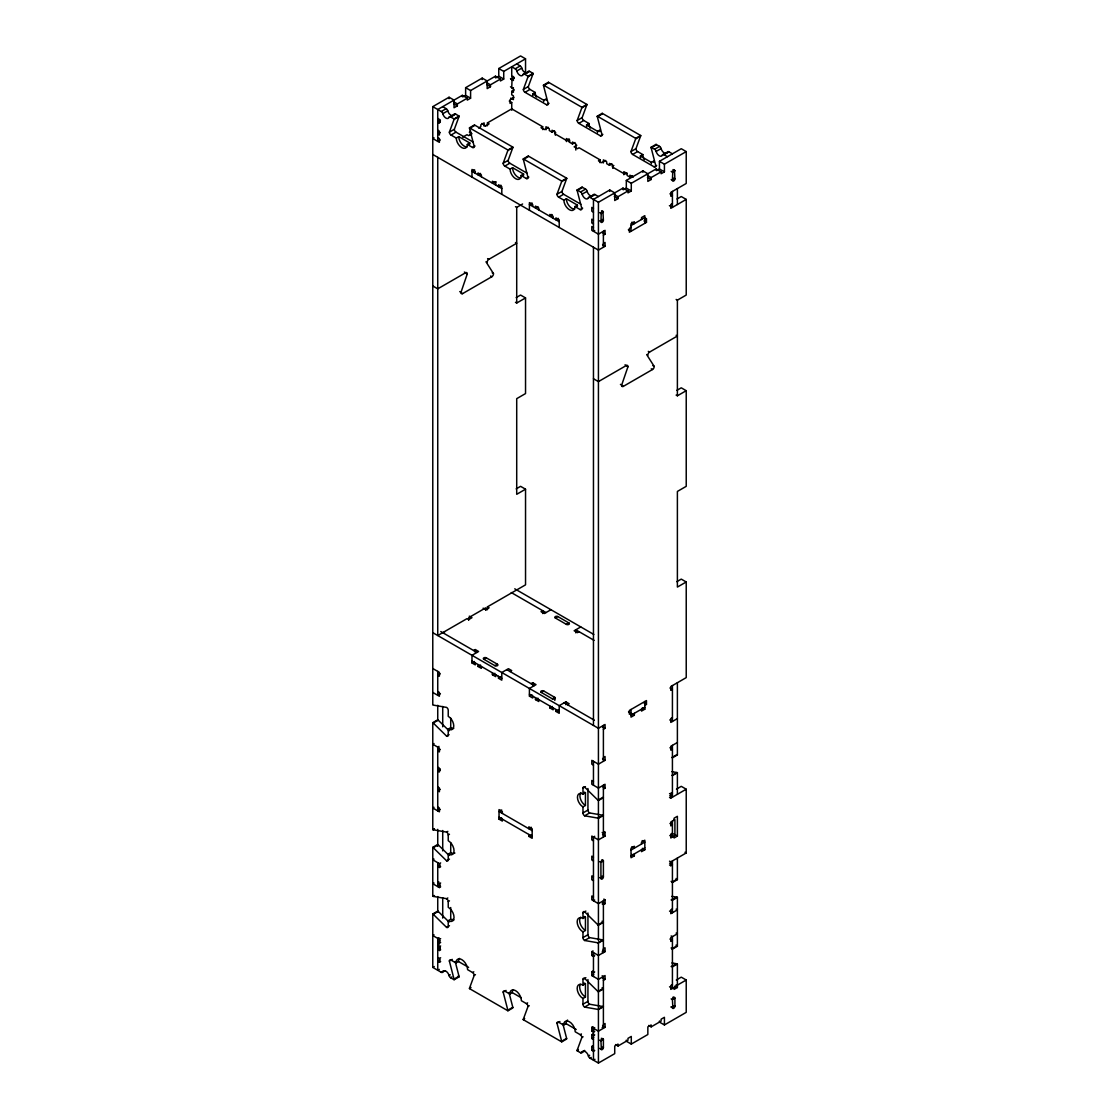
<?xml version="1.0" encoding="UTF-8"?>
<svg xmlns="http://www.w3.org/2000/svg" width="1119" height="1119" viewBox="0 0 1119 1119"><rect width="100%" height="100%" fill="white"/><g stroke="black" fill="none" stroke-linecap="round" stroke-linejoin="round"><path stroke-width="1.5" d="M440.229 122.307L440.327 120.083M513.439 87.869A1.762 1.021 -60 0 1 511.733 87.506L512.11 78.232A2 1.161 -60 0 1 513.747 77.225L514.167 77.561M602.162 219.408L603.393 220.135L600.917 221.562L601.281 212.288A2 1.161 -60 0 1 602.917 211.267L603.393 220.135A1.762 1.021 -60 0 1 602.162 222.289A1.762 1.021 -60 0 1 600.917 221.562L599.672 220.849M603.393 1047.664L603.029 1048.741A2 1.161 -60 0 1 601.393 1049.748L600.917 1040.894A1.762 1.021 -60 0 1 602.162 1038.74A1.762 1.021 -60 0 1 603.393 1039.453L603.393 1047.664L601.84 1046.769M673.666 178.131L674.911 178.844L672.421 180.285L672.799 170.997A2 1.161 -60 0 1 674.435 169.99L674.911 178.844A1.762 1.021 -60 0 1 673.666 180.998A1.762 1.021 -60 0 1 672.421 180.285L671.176 179.572M674.911 1006.387L674.533 1007.464A2 1.161 -60 0 1 672.897 1008.471L672.421 999.603A1.762 1.021 -60 0 1 673.666 997.463A1.762 1.021 -60 0 1 674.911 998.176L674.911 1006.387L673.666 1005.659M485.968 261.79L493.465 273.568A2.336 1.357 -60 0 1 491.828 276.729L462.609 293.612A2.336 1.357 -60 0 1 460.986 292.325L467.238 274.029A2.336 1.357 -60 0 0 465.602 272.756L464.357 272.029M646.656 354.555L654.153 366.333A2.336 1.357 -60 0 1 652.517 369.508L623.297 386.377A2.336 1.357 -60 0 1 621.66 385.09L627.927 366.808A2.336 1.357 -60 0 0 626.29 365.521L625.045 364.808M456.272 138.057L458.748 136.616L469.798 142.994L467.308 144.435A7.805 4.504 60 0 1 461.797 147.624A7.805 4.504 60 0 1 456.272 138.057L451.027 135.035A2.336 1.357 60 0 1 449.362 132.154L454.034 119.453A2.336 1.357 60 0 0 454.104 118.95L459.07 116.082L455.573 114.068A2.336 1.357 60 0 0 454.02 114.446A4.686 2.7 60 0 1 450.887 115.187A4.686 2.7 60 0 1 447.768 110.837A2.336 1.357 60 0 0 446.201 108.655L442.718 106.641M449.362 132.154L454.342 129.286L459 116.586A2.336 1.357 60 0 0 459.07 116.082M549.037 103.312L546.548 104.738L525.021 92.304A2.336 1.357 60 0 1 523.356 89.436L528.028 76.735A2.336 1.357 60 0 0 528.098 76.232L533.064 73.364L529.567 71.35A2.336 1.357 60 0 0 528.014 71.714A4.686 2.7 60 0 1 524.881 72.469A4.686 2.7 60 0 1 521.762 68.119A2.336 1.357 60 0 0 520.195 65.937L516.712 63.923M523.356 89.436L528.336 86.569L532.994 73.868A2.336 1.357 60 0 0 533.064 73.364M510.082 169.123L512.558 167.696L523.608 174.06L521.118 175.501A7.805 4.504 60 0 1 515.607 178.69A7.805 4.504 60 0 1 510.082 169.123L504.837 166.102A2.336 1.357 60 0 1 503.172 163.22L507.844 150.533A2.336 1.357 60 0 0 507.914 150.016L512.88 147.148L474.456 124.964L469.476 127.832A2.336 1.357 60 0 0 469.546 128.419L474.218 146.505A2.336 1.357 60 0 1 472.554 147.456L467.308 144.435M503.172 163.22L508.152 160.353L512.81 147.652A2.336 1.357 60 0 0 512.88 147.148M602.847 134.378L600.357 135.805L578.831 123.37A2.336 1.357 60 0 1 577.166 120.502L581.838 107.802A2.336 1.357 60 0 0 581.908 107.298L586.874 104.431L548.436 82.246L543.47 85.114A2.336 1.357 60 0 0 543.54 85.701L548.212 103.787A2.336 1.357 60 0 1 546.548 104.738M577.166 120.502L582.146 117.635L586.804 104.934A2.336 1.357 60 0 0 586.874 104.431M563.892 200.189L566.368 198.762L577.418 205.127L574.928 206.567A7.805 4.504 60 0 1 569.417 209.757A7.805 4.504 60 0 1 563.892 200.189L558.647 197.168A2.336 1.357 60 0 1 556.982 194.286L561.654 181.6A2.336 1.357 60 0 0 561.724 181.082L566.69 178.215L528.266 156.031L523.286 158.898A2.336 1.357 60 0 0 523.356 159.485L528.028 177.571A2.336 1.357 60 0 1 526.364 178.522L521.118 175.501M556.982 194.286L561.962 191.419L566.62 178.718A2.336 1.357 60 0 0 566.69 178.215M656.657 165.444L654.167 166.871L632.641 154.45A2.336 1.357 60 0 1 630.976 151.569L635.648 138.868A2.336 1.357 60 0 0 635.718 138.364L640.683 135.497L602.246 113.313L597.28 116.18A2.336 1.357 60 0 0 597.35 116.768L602.022 134.853A2.336 1.357 60 0 1 600.357 135.805M630.976 151.569L635.956 148.701L640.614 136A2.336 1.357 60 0 0 640.683 135.497M509.019 992.637L512.81 1007.338A2.336 1.357 60 0 1 512.88 1007.925L507.914 1010.793L469.476 988.609A2.336 1.357 60 0 1 469.546 988.091L474.218 975.39L475.463 974.677M562.829 1023.703L566.62 1038.404A2.336 1.357 60 0 1 566.69 1038.991L561.724 1041.859L523.286 1019.675A2.336 1.357 60 0 1 523.356 1019.157L528.028 1006.457L529.273 1005.743M615.548 1044.559L618.038 1045.999L618.038 1044.083L614.723 1045.999L614.723 1053.65L598.427 1063.05L589.965 1058.168A2.336 1.357 60 0 1 588.398 1055.986A4.686 2.7 60 0 0 585.279 1051.636A4.686 2.7 60 0 0 582.16 1052.378A2.336 1.357 60 0 1 580.593 1052.755L577.096 1050.741A2.336 1.357 60 0 1 577.166 1050.223L581.838 1037.537L583.083 1036.809M449.125 730.861L438.214 720.146A2.336 1.357 60 0 0 437.739 719.797L432.773 722.664A2.336 1.357 60 0 1 433.249 723.014L446.579 736.106A2.336 1.357 60 0 0 448.229 735.141L448.229 729.084A7.805 4.504 60 0 0 453.754 725.895A7.805 4.504 60 0 0 448.229 716.342L448.229 710.285A2.336 1.357 60 0 0 446.579 707.404L433.249 705.096A2.336 1.357 60 0 1 432.773 704.914L432.773 106.641L449.069 97.241L454.034 100.109L454.034 107.76L457.349 105.843L457.349 103.927L467.28 98.192L467.28 100.109L470.595 98.192L470.595 90.541L465.63 87.674L465.63 95.325L470.595 98.192M465.63 87.674L482.191 78.106L487.171 80.974L487.171 88.625L490.472 86.709L490.472 84.806L500.417 79.057L500.417 80.974L503.732 79.057L503.732 71.406L525.538 58.817L525.538 72.763M503.732 79.057L498.766 76.19L498.766 68.539L520.573 55.95L525.538 58.817M467.28 98.192L462.315 95.325L437.739 109.508L437.739 141.386L440.229 139.959M470.595 90.541L495.451 76.19L500.417 79.057M463.14 96.752L465.63 95.325M496.067 77.743L498.766 76.19M432.773 106.641L441.236 111.522L446.201 108.655M510.74 78.973L513.397 80.498L513.397 76.665L511.733 75.714L511.733 66.79L515.23 68.805L520.195 65.937M441.236 111.522A2.336 1.357 60 0 1 442.802 113.704L447.768 110.837M515.23 68.805A2.336 1.357 60 0 1 516.796 70.987L521.762 68.119M440.229 120.824L437.739 122.265L439.403 123.216L439.403 119.397L437.739 118.432M442.802 113.704A4.686 2.7 60 0 0 445.921 118.055A4.686 2.7 60 0 0 449.041 117.313L454.02 114.446M516.796 70.987A4.686 2.7 60 0 0 519.915 75.337A4.686 2.7 60 0 0 523.035 74.595L528.014 71.714M449.041 117.313A2.336 1.357 60 0 1 450.607 116.935L455.573 114.068M523.035 74.595A2.336 1.357 60 0 1 524.601 74.218L529.567 71.35M454.034 119.453L459 116.586M528.028 76.735L532.994 73.868M440.229 132.615L437.739 134.056L439.403 135.007L439.403 131.189L437.739 130.224M510.74 98.094L513.397 99.633L513.397 95.8L511.733 94.849L511.733 91.338L514.222 89.898M434.018 137.805L432.773 138.518L439.403 142.351L439.403 138.518L437.739 137.567M513.943 97.395L510.082 99.633L510.082 103.452L511.733 102.5L511.733 110.263M451.027 135.035L455.993 132.154L473.225 142.099M525.021 92.304L529.986 89.436L535.232 92.471A7.805 4.504 60 0 0 536.379 97.031M469.546 128.419L474.526 125.552A2.336 1.357 60 0 1 474.456 124.964M543.54 85.701L548.506 82.834A2.336 1.357 60 0 1 548.436 82.246M532.882 95.367A7.805 4.504 60 0 1 532.742 93.898L535.232 92.471M470.539 130.741L470.33 134.686M462.72 137.175L467.015 134.7L468.665 135.651L471.98 133.734L469.323 132.21M478.582 128.014L480.82 126.713L480.82 124.81L484.135 122.894L484.135 126.237M487.436 125.762L487.436 122.894L511.733 108.865L542.659 126.727L542.659 129.594M485.59 125.874L489.101 123.859L487.436 122.894M543.652 101.591A7.805 4.504 60 0 0 543.792 100.276L546.282 98.85A7.805 4.504 60 0 1 546.142 100.15M472.554 147.456L475.043 146.03M542.659 126.727L541.009 127.678L544.31 129.594L548.296 127.3M507.844 150.533L512.81 147.652M581.838 107.802L586.804 104.934M474.624 169.822L471.98 171.361L501.802 188.565M480.541 173.431L478.051 174.858L478.051 172.955L481.366 174.858L481.366 176.774M545.974 129.79L545.974 126.727L549.289 128.643L549.289 130.545L552.045 132.14L554.534 130.713M504.837 166.102L509.802 163.22L527.035 173.179M578.831 123.37L583.796 120.502L589.042 123.538A7.805 4.504 60 0 0 590.189 128.098M523.356 159.485L528.336 156.618A2.336 1.357 60 0 1 528.266 156.031M597.35 116.768L602.316 113.9A2.336 1.357 60 0 1 602.246 113.313M586.692 126.433A7.805 4.504 60 0 1 586.552 124.964L589.042 123.538M494.892 181.712L492.416 183.152L492.416 181.236L495.717 183.152L495.717 185.069M500.962 185.222L498.487 186.663L498.487 184.747L501.802 186.663L501.802 194.314M566.396 141.581L566.396 138.518L569.711 140.435L569.711 142.351L572.48 143.945L574.956 142.505M597.462 132.657A7.805 4.504 60 0 0 597.602 131.343L600.092 129.916A7.805 4.504 60 0 1 599.854 131.608M576.789 145.274L574.131 146.813L577.446 148.715L579.096 147.764L600.092 159.877L600.092 162.745M526.364 178.522L528.853 177.096M515.467 206.665L516.712 207.379L522.601 203.98M561.654 181.6L566.62 178.718M635.648 138.868L640.614 136M600.092 159.877L598.427 160.842L601.742 162.745L605.715 160.451M532.057 202.987L529.413 204.511L559.22 221.73M537.959 206.581L535.483 208.022L535.483 206.106L538.798 208.022L538.798 209.924M603.393 162.94L603.393 159.877L606.708 161.793L606.708 163.71L609.477 165.304L611.953 163.864M558.647 197.168L563.612 194.286L580.845 204.245M632.641 154.45L637.606 151.569L642.852 154.604A7.805 4.504 60 0 0 644.264 159.667M574.928 206.567L580.174 209.589A2.336 1.357 60 0 0 581.838 208.638L577.166 190.552A2.336 1.357 60 0 1 577.096 189.964L582.076 187.097L585.559 189.111A2.336 1.357 60 0 1 587.125 191.293A4.686 2.7 60 0 0 590.245 195.643A4.686 2.7 60 0 0 593.378 194.902A2.336 1.357 60 0 1 594.93 194.524L598.427 196.538M654.167 166.871A2.336 1.357 60 0 0 655.832 165.92L651.16 147.834A2.336 1.357 60 0 1 651.09 147.246L656.07 144.379L659.553 146.393A2.336 1.357 60 0 1 661.119 148.575A4.686 2.7 60 0 0 664.238 152.925A4.686 2.7 60 0 0 667.372 152.184A2.336 1.357 60 0 1 668.924 151.806L672.421 153.821M577.166 190.552L582.146 187.684A2.336 1.357 60 0 1 582.076 187.097M651.16 147.834L656.126 144.966A2.336 1.357 60 0 1 656.07 144.379M640.502 157.499A7.805 4.504 60 0 1 640.362 156.031L642.852 154.604M577.096 189.964L580.593 191.978L585.559 189.111M651.09 147.246L654.587 149.261L659.553 146.393M580.593 191.978A2.336 1.357 60 0 1 582.16 194.16L587.125 191.293M654.587 149.261A2.336 1.357 60 0 1 656.154 151.443L661.119 148.575M582.16 194.16A4.686 2.7 60 0 0 585.279 198.511A4.686 2.7 60 0 0 588.398 197.769L593.378 194.902M656.154 151.443A4.686 2.7 60 0 0 659.273 155.793A4.686 2.7 60 0 0 662.392 155.051L667.372 152.184M588.398 197.769A2.336 1.357 60 0 1 589.965 197.392L594.93 194.524M662.392 155.051A2.336 1.357 60 0 1 663.959 154.674L668.924 151.806M651.272 163.724A7.805 4.504 60 0 0 651.412 162.409L653.902 160.982A7.805 4.504 60 0 1 653.762 162.283M558.395 218.373L555.905 219.814L555.905 217.897L559.22 219.814L559.22 227.465M623.829 174.732L623.829 171.669L627.144 173.585L627.144 175.501L629.899 177.096L632.389 175.655M465.602 272.756L437.739 288.842L432.773 285.96M487.213 262.503A2.336 1.357 -60 0 1 488.849 259.328L516.712 243.243L515.467 242.529M631.284 190.957L626.318 188.09L626.318 180.439L631.284 183.306L631.284 190.957L627.969 192.874L627.969 190.957L618.038 196.706L618.038 198.609L614.723 200.525L614.723 192.874L609.743 190.006L593.462 199.406L593.462 231.283L594.707 230.57M626.318 180.439L642.879 170.871L647.845 173.753L647.845 181.404L651.16 179.488L651.16 177.571L661.105 171.836L661.105 173.753L664.42 171.836L664.42 164.185L686.227 151.597L686.227 183.474L670.771 192.398L670.771 196.217L672.421 195.265L669.931 193.825M664.42 171.836L659.441 168.969L659.441 161.318L681.261 148.715L686.227 151.597M580.174 209.589L582.663 208.162M589.965 197.392L598.427 202.273L623.003 188.09L627.969 190.957M631.284 183.306L656.126 168.969L661.105 171.836M623.619 189.643L626.318 188.09M656.545 170.634L659.441 168.969M600.917 213.603L603.393 212.162M672.421 172.312L674.911 170.871M603.393 235.116L605.057 234.165L605.057 230.332L598.427 234.165L591.797 230.332L591.797 226.514L593.462 227.465M631.004 225.548L644.81 217.576M677.037 198.972L681.261 196.538L686.227 199.406L686.227 295.052L677.387 300.158L676.142 299.43M603.393 243.41L605.057 242.445L605.057 246.278L598.427 250.096L432.773 154.464M631.018 227.451L629.368 228.416L629.368 232.234L646.474 222.359L646.474 218.527L644.824 219.492M672.421 203.56L670.771 204.511L670.771 208.344L686.227 199.406M516.153 297.598L520.573 295.052L525.538 297.92L525.538 393.566L516.712 398.658L516.712 494.304L525.538 489.199L525.538 584.845L487.436 606.848L487.436 609.715M515.467 302.312L516.712 303.025L525.538 297.92M626.29 365.521L598.427 381.607L593.462 378.74M647.901 355.269A2.336 1.357 -60 0 1 649.524 352.107L677.387 336.022L676.142 335.294M676.841 390.377L681.261 387.817L686.227 390.699L686.227 486.331L677.387 491.437L677.387 587.069L686.227 581.978L686.227 677.61L670.771 686.548L670.771 690.367L672.421 689.416L669.931 687.975M516.153 488.891L520.573 486.331L525.538 489.199M676.142 395.077L677.387 395.79L686.227 390.699M473.631 650.517L475.295 649.566L478.61 651.482L471.98 655.3L471.98 662.952L475.295 664.868L475.295 662.952M550.94 609.715L544.31 613.534L541.009 611.631L542.659 610.666L542.659 613.534M440.229 673.792L437.739 675.233L439.403 676.184L439.403 672.351L432.773 668.533M471.98 662.952L474.47 661.511M483.856 659.287L486.331 657.846L497.382 664.224A1.762 1.021 0 0 1 497.382 665.665A1.762 1.021 0 0 1 494.892 665.665L483.856 659.287A1.762 1.021 0 0 1 483.856 657.846A1.762 1.021 0 0 1 486.331 657.846M555.36 617.996L557.849 616.569L568.886 622.947A1.762 1.021 0 0 1 568.886 624.374A1.762 1.021 0 0 1 566.396 624.374L555.36 617.996A1.762 1.021 0 0 1 555.36 616.569A1.762 1.021 0 0 1 557.849 616.569M478.051 664.546L478.051 666.462L480.541 665.022M440.396 693.78L437.739 695.305L437.739 671.4M494.892 665.665L497.382 664.224M566.396 624.374L568.886 622.947M492.416 672.841L492.416 674.743L494.892 673.316M580.761 626.934L574.131 630.752L577.446 632.669L579.096 631.703M498.487 676.338L498.487 678.254L500.962 676.813M510.082 671.554L511.733 670.603L508.418 668.686L501.802 672.519L501.802 680.17L498.487 678.254M676.841 581.656L681.261 579.11L686.227 581.978M433.249 723.014L438.214 720.146M448.229 729.084L450.719 727.658A7.805 4.504 60 0 0 453.768 728.357M531.063 683.667L532.714 682.716L536.029 684.632L529.413 688.451L529.413 696.102L532.714 698.018L532.714 696.102M446.579 736.106L449.069 734.665M434.018 743.534L432.773 744.247L439.403 748.079L439.403 751.898L437.739 750.947L440.229 749.506M438.984 746.401L437.739 747.114L437.739 810.883L440.229 809.443M529.413 696.102L531.889 694.675M543.764 691.01A1.762 1.021 0 0 0 541.274 691.01A1.762 1.021 0 0 0 541.274 692.437L543.764 691.01L554.8 697.389L554.8 700.438M535.483 697.697L535.483 699.613L537.959 698.186M552.324 698.816L554.8 697.389A1.762 1.021 0 0 1 554.8 698.816A1.762 1.021 0 0 1 552.324 698.816L541.274 692.437M549.835 705.991L549.835 707.907L552.324 706.467M567.501 704.718L569.165 703.753L565.85 701.851L559.22 705.669L559.22 713.321L555.905 711.404L555.905 709.502M555.905 711.404L558.395 709.978M440.229 789.357L437.739 790.797L439.403 791.748L439.403 787.93L437.739 786.965M434.018 807.289L432.773 808.002L439.403 811.834L439.403 808.002L437.739 807.051M603.393 729.266L605.057 728.301L605.057 724.483L598.427 728.301L432.773 632.669M644.824 705.348L646.474 704.383L646.474 700.564L629.368 710.439L629.368 714.272L631.018 713.321L628.528 711.88M432.773 722.664L432.773 829.585L434.018 828.871M631.004 715.237L644.81 707.264M432.773 829.585A2.336 1.357 60 0 0 433.249 829.78L434.494 829.067M634.333 713.321L634.333 715.223L631.018 717.139L631.004 709.502M644.81 701.529L644.824 709.166L641.509 711.083L641.509 709.166M433.249 829.78L446.579 832.088L447.824 831.375M449.055 855.462L438.214 844.831A2.336 1.357 60 0 0 437.739 844.481L432.773 847.349A2.336 1.357 60 0 1 433.249 847.698L446.579 860.791A2.336 1.357 60 0 0 448.229 859.826L448.229 854.091A8.197 4.728 60 0 0 454.034 850.748A8.197 4.728 60 0 0 448.229 840.705L448.229 834.956L449.474 834.242M433.249 847.698L438.214 844.831M501.69 809.988L499.032 811.513L532.168 830.648M603.393 757.479L605.057 756.514L605.057 760.347L598.427 764.165L591.797 760.347L591.797 764.165L593.462 765.13M672.421 717.629L670.771 718.58L670.771 722.412L677.387 718.58M502.347 813.429L502.347 811.513L499.032 809.596L499.032 819.164L501.522 817.737M434.018 859.098L432.773 859.812L439.403 863.644L440.648 862.917M448.229 854.091L450.719 852.65A8.197 4.728 60 0 0 454.887 853.014M446.579 860.791L449.474 859.112M440.229 865.071L437.739 866.512L439.403 867.463L440.648 866.749M584.622 815.807L589.587 812.94L602.931 815.247A2.336 1.357 60 0 1 603.393 815.429L598.427 818.311A2.336 1.357 60 0 0 597.952 818.115L584.622 815.807A2.336 1.357 60 0 1 582.971 812.94L582.971 806.883A7.805 4.504 60 0 1 577.446 797.315A7.805 4.504 60 0 1 582.971 794.126L582.971 788.07L585.447 786.629M582.971 794.126L585.447 792.686L585.447 805.442L582.971 806.883M434.018 883.003L432.773 883.73L439.403 887.549L440.648 886.835M677.387 742.498L670.771 746.317L670.771 750.15L672.421 749.184L669.931 747.758M531.343 827.291L528.853 828.731L528.853 826.815L532.168 828.731L532.168 838.299L528.853 836.383L528.853 834.466M438.984 882.052L437.739 882.765L439.403 883.73L440.648 883.003M603.393 789.035L605.057 788.084L605.057 784.251L598.427 788.084L591.797 784.251L591.797 780.433L593.462 781.384M440.396 885.059L437.739 886.598L437.739 862.679M528.853 836.383L531.343 834.942M597.952 800.197L602.931 797.329A2.336 1.357 60 0 0 603.393 797.679L598.427 800.547A2.336 1.357 60 0 1 597.952 800.197L584.622 787.105A2.336 1.357 60 0 0 582.971 788.07M432.773 847.349L432.773 896.193L434.018 895.48M677.387 754.961L672.421 757.829A2.336 1.357 60 0 1 671.946 757.479L676.911 754.612A2.336 1.357 60 0 0 677.387 754.961L677.387 682.716M432.773 896.193A2.336 1.357 60 0 0 433.249 896.389L434.494 895.662M582.971 812.94L587.937 810.058L587.937 788.517M433.249 896.389L446.579 898.697L447.824 897.97M449.055 922.056L438.214 911.425A2.336 1.357 60 0 0 437.739 911.076L432.773 913.943A2.336 1.357 60 0 1 433.249 914.307L446.579 927.385A2.336 1.357 60 0 0 448.229 926.434L448.229 920.685A8.197 4.728 60 0 0 454.034 917.342A8.197 4.728 60 0 0 448.229 907.299L448.229 901.564L449.474 900.851M597.952 818.115L602.931 815.247M677.387 772.711A2.336 1.357 60 0 0 676.911 772.53L671.946 775.397A2.336 1.357 60 0 1 672.421 775.593L677.387 772.711L677.387 794.294M433.249 914.307L438.214 911.425M448.229 920.685L450.719 919.259A8.197 4.728 60 0 0 453.922 919.986M594.707 836.299L593.462 837.012L593.462 900.781L594.707 900.068M676.422 789.119L681.261 786.335L686.227 789.203L686.227 852.958L670.771 861.882L669.526 861.168M593.462 840.845L591.797 839.893L591.797 836.061L598.427 839.893L605.057 836.061L605.057 832.242L603.393 833.193L602.162 832.48M669.526 793.581L670.771 794.294L672.421 793.343L671.176 792.63M434.018 934.813L432.773 935.526L439.403 939.359L440.648 938.631M446.579 927.385L449.474 925.707M669.526 797.413L670.771 798.127L686.227 789.203M438.984 937.68L437.739 938.393L437.739 970.285L439.291 969.39M440.229 940.785L437.739 942.226L439.403 943.177L440.648 942.464M439.291 944.842L437.739 945.737L439.403 946.688L440.648 945.975M440.313 947.541A1.762 1.021 -60 0 0 440.229 948.129L437.739 949.555L439.403 950.507L440.648 949.793M437.739 957.528L439.403 958.479L440.648 957.766M440.229 959.92L437.739 961.347L439.403 962.312L440.648 961.599M631.004 850.09L644.81 842.117L642.166 840.593M432.773 913.943L432.773 967.403L434.27 966.55M631.004 855.825L644.81 847.852M455.209 961.571L459 976.272A2.336 1.357 60 0 1 459.07 976.859L454.104 979.726A2.336 1.357 60 0 0 454.034 979.139L449.362 961.053L452.272 959.375M672.421 833.193L670.771 834.145L670.771 837.977L674.911 835.585L674.911 819.64L670.771 822.031L670.771 825.864L672.421 824.899L669.931 823.472M634.333 853.909L634.333 855.825L631.018 857.727L631.018 848.174L634.333 846.258L634.333 848.174L631.843 846.733M641.509 844.02L641.509 842.117L644.824 840.201L644.824 849.769L641.509 851.671L641.509 849.769M449.362 961.053A2.336 1.357 60 0 1 451.027 960.088L455.993 962.969L458.482 961.529A8.197 4.728 60 0 1 459.447 958.396M432.773 967.403L441.236 972.299L444.033 970.677M674.072 820.115L674.072 818.213L677.387 816.297L677.387 836.061L674.072 837.977L674.072 836.061M441.236 972.299A2.336 1.357 60 0 0 442.802 971.921L444.97 970.663M442.802 971.921A4.686 2.7 60 0 1 445.921 971.18A4.686 2.7 60 0 1 449.041 975.53L450.286 974.817M449.041 975.53A2.336 1.357 60 0 0 450.607 977.712L451.852 976.985M454.034 979.139L459 976.272M455.993 962.969A8.197 4.728 60 0 1 461.797 959.612A8.197 4.728 60 0 1 467.588 969.655L472.554 972.523L473.799 971.81M602.162 903.886L603.393 904.6L605.057 903.648L605.057 899.816L598.427 903.648L591.797 899.816L591.797 895.997L593.462 896.948M584.622 940.492L589.587 937.61L602.931 939.918A2.336 1.357 60 0 1 603.393 940.114L598.427 942.981A2.336 1.357 60 0 0 597.952 942.799L584.622 940.492A2.336 1.357 60 0 1 582.971 937.61L582.971 931.875A8.197 4.728 60 0 1 577.166 921.832A8.197 4.728 60 0 1 582.971 918.489L582.971 912.754L585.866 911.076M669.526 864.987L670.771 865.714L672.421 864.749L669.624 863.141M582.971 918.489L585.447 917.048L585.447 930.448L582.971 931.875M469.546 988.091L470.791 987.378M469.476 988.609L470.721 987.881M597.952 924.881L602.931 922.014A2.336 1.357 60 0 0 603.393 922.364L598.427 925.231A2.336 1.357 60 0 1 597.952 924.881L584.622 911.789A2.336 1.357 60 0 0 582.971 912.754M671.946 882.164L676.911 879.282A2.336 1.357 60 0 0 677.387 879.646L672.421 882.513A2.336 1.357 60 0 1 671.946 882.164L671.12 881.338M582.971 937.61L587.937 934.743L587.937 912.992M507.914 1010.793A2.336 1.357 60 0 0 507.844 1010.205L503.172 992.119L506.082 990.441M597.952 942.799L602.931 939.918M671.12 899.928L676.911 897.2A2.336 1.357 60 0 1 677.387 897.396L677.387 946.24L672.421 949.108A2.336 1.357 60 0 1 671.946 948.758L671.12 947.933M503.172 992.119A2.336 1.357 60 0 1 504.837 991.154L509.802 994.036L512.292 992.595A8.197 4.728 60 0 1 513.034 989.742M677.387 897.396L672.421 900.263A2.336 1.357 60 0 0 671.946 900.068M594.707 955.696L593.462 956.409L591.797 955.458L591.797 951.626L593.042 950.912M591.797 955.458L593.671 954.381M603.393 948.758L605.057 947.807L605.057 951.626L598.427 955.458L591.797 951.626M672.421 908.908L670.771 909.859L670.771 913.691L677.387 909.859L676.142 909.146M507.844 1010.205L512.81 1007.338M509.802 994.036A8.197 4.728 60 0 1 515.607 990.679A8.197 4.728 60 0 1 521.398 1000.722L526.364 1003.589L527.608 1002.876M603.393 980.314L605.057 979.363L605.057 975.544L598.427 979.363L591.797 975.544L591.797 971.712L593.042 970.998M594.707 971.949L593.462 972.663L591.797 971.712M584.622 1007.086L589.587 1004.219L602.931 1006.527A2.336 1.357 60 0 1 603.393 1006.722L598.427 1009.59A2.336 1.357 60 0 0 597.952 1009.394L584.622 1007.086A2.336 1.357 60 0 1 582.971 1004.219L582.971 998.484A8.197 4.728 60 0 1 577.166 988.441A8.197 4.728 60 0 1 582.971 985.084L582.971 979.349L585.866 977.67M591.797 975.544L593.671 974.467M523.356 1019.157L524.601 1018.444M582.971 985.084L585.447 983.657L585.447 997.043L582.971 998.484M523.286 1019.675L524.531 1018.947M597.952 991.476L602.931 988.609A2.336 1.357 60 0 0 603.393 988.958L598.427 991.826A2.336 1.357 60 0 1 597.952 991.476L584.622 978.398A2.336 1.357 60 0 0 582.971 979.349M671.946 948.758L676.911 945.891A2.336 1.357 60 0 0 677.387 946.24M582.971 1004.219L587.937 1001.351L587.937 979.587M561.724 1041.859A2.336 1.357 60 0 0 561.654 1041.271L556.982 1023.186L559.892 1021.507M556.982 1023.186A2.336 1.357 60 0 1 558.647 1022.22L563.612 1025.102L566.102 1023.661A8.197 4.728 60 0 1 567.585 1020.052M597.952 1009.394L602.931 1006.527M671.12 966.536L676.911 963.809A2.336 1.357 60 0 1 677.387 964.005L677.387 987.49L674.072 989.406L674.072 987.49M677.387 964.005L672.421 966.872A2.336 1.357 60 0 0 671.946 966.676M561.654 1041.271L566.62 1038.404M594.707 1031.41L593.462 1032.124L591.797 1031.172L591.797 1027.34L593.042 1026.627M563.612 1025.102A8.197 4.728 60 0 1 569.417 1021.745A8.197 4.728 60 0 1 575.208 1031.788L580.174 1034.655L581.418 1033.942M676.282 980.02L681.261 977.153L686.227 980.02L686.227 1012.359L664.42 1024.948L659.441 1022.081L659.441 1021.004M594.707 1027.578L593.462 1028.305L593.462 1060.183L594.958 1059.315M591.797 1031.172L593.671 1030.095M603.393 1024.472L605.057 1023.521L605.057 1027.34L598.427 1031.172L591.797 1027.34M672.421 984.622L670.771 985.587L670.771 989.406L677.387 985.587L676.142 984.86M677.387 985.126L686.227 980.02M593.462 1039.453L591.797 1038.502L591.797 1034.683L593.042 1033.956M594.707 1034.921L593.462 1035.634L591.797 1034.683M591.797 1038.502L593.671 1037.425M577.166 1050.223L578.411 1049.51M577.096 1050.741L578.341 1050.014M580.593 1052.755L584.636 1050.419M594.707 1050.531L593.462 1051.259L591.797 1050.293L591.797 1046.475L593.042 1045.761M582.16 1052.378L584.636 1050.951M591.797 1050.293L593.671 1049.216M588.398 1055.986L589.643 1055.273M600.917 1048.867L603.393 1047.426M674.911 1006.149L672.421 1007.576L671.176 1006.862M589.965 1058.168L591.21 1057.441M618.038 1045.999L627.969 1040.25L627.969 1038.348L631.284 1036.432L631.284 1044.083L626.318 1041.216L626.318 1040.138M648.684 1025.438L651.16 1026.864L661.105 1021.129L661.105 1019.213L664.42 1017.297L664.42 1024.948M631.284 1044.083L647.845 1034.515L647.845 1026.864L651.16 1024.948L651.16 1026.864M671.918 771.662L676.911 772.53M671.918 896.333L676.911 897.2M671.918 962.941L676.911 963.809M524.601 74.218L528.098 76.232M543.47 85.114L581.908 107.298M597.28 116.18L635.718 138.364M663.959 154.674L667.456 156.688M498.766 68.539L503.732 71.406M659.441 161.318L664.42 164.185M512.04 76.61L514.222 77.868M673.037 169.57L674.911 170.647M511.733 76.665L514.222 78.106M510.488 78.582L511.733 79.309M671.176 171.361L672.421 172.074M532.742 93.898L543.792 100.276M586.552 124.964L597.602 131.343M640.362 156.031L651.412 162.409M510.488 86.792L513.397 88.471L513.397 92.29L511.733 91.338M486.751 82.652L490.472 84.806M647.439 175.417L651.16 177.571M486.751 84.568L490.472 86.709M647.439 177.334L651.16 179.488M509.257 101.06L511.733 102.5M633.214 177.096L629.899 175.179L629.899 177.096M669.4 205.644L672.421 207.379L672.421 191.447M453.615 101.773L457.349 103.927M614.303 194.552L618.038 196.706M453.615 103.689L457.349 105.843M614.303 196.454L618.038 198.609M481.813 123.468L485.8 125.999M643.998 220.919L646.474 222.359M450.607 116.935L454.104 118.95M469.476 127.832L507.914 150.016M523.286 158.898L561.724 181.082M631.843 222.191L634.333 223.632L634.333 221.716L631.018 223.632L631.004 231.297L628.36 229.759M601.532 210.848L603.393 211.925M593.462 208.33L591.797 207.379L591.797 211.211L593.462 212.162M438.984 119.873L440.229 120.586M599.672 212.638L600.917 213.365M593.462 220.135L591.797 219.17L591.797 223.003L593.462 223.954M602.568 232.724L605.057 234.165M551.625 214.47L552.324 214.876L549.835 216.303L549.835 214.4L553.15 216.303L553.15 218.219M602.568 244.837L605.057 246.278M487.604 258.615L488.849 259.328M648.293 351.38L649.524 352.107M492.22 272.84L493.465 273.568M652.909 365.619L654.153 366.333M490.598 276.015L491.828 276.729M651.272 368.794L652.517 369.508M465.994 273.316L467.238 274.029M626.682 366.081L627.927 366.808M459.741 291.597L460.986 292.325M620.43 384.377L621.66 385.09M461.056 292.702L462.609 293.612M621.744 385.482L623.297 386.377M514.754 588.818L593.839 634.473M511.285 592.552L545.974 612.583M594.091 640.362L575.795 629.801L575.795 632.85M487.436 606.848L489.101 607.799L485.786 609.715L483.128 608.177M643.998 702.956L646.474 704.383M669.777 719.923L672.421 721.447L672.421 685.583M642.334 707.74L644.824 709.166M469.323 616.149L471.98 617.688L468.665 619.59L467.015 618.639L437.739 635.536L437.739 157.331M631.843 713.796L634.333 715.223M440.76 631.536L476.946 652.433M506.767 669.652L534.378 685.583M564.2 702.802L594.357 720.216M602.568 726.874L605.057 728.301M471.98 661.035L501.802 678.254M529.413 694.2L559.22 711.404M478.051 666.462L481.366 668.365L481.366 666.462M492.416 674.743L495.717 676.659L495.717 674.743M535.483 699.613L538.798 701.529L538.798 699.613M549.835 707.907L553.15 709.81L553.15 707.907M669.777 795.637L672.421 797.162L672.421 745.366M602.568 758.906L605.057 760.347M437.739 691.486L439.403 692.437L439.403 696.27L432.773 692.437M602.568 786.643L605.057 788.084M673.666 833.907L677.387 836.061M669.777 835.487L672.421 837.012L672.421 821.08M684.982 852.244L686.227 852.958M642.334 848.328L644.824 849.769M603.812 831.515L605.057 832.242M602.568 834.62L605.057 836.061M631.843 854.384L634.333 855.825M601.84 860.035L603.393 860.931L603.393 876.862A1.762 1.021 -60 0 1 602.162 879.016A1.762 1.021 -60 0 1 600.917 878.303L599.672 877.59M437.739 767.2L439.403 768.152L439.403 771.984L437.739 771.033L440.229 769.592A1.762 1.021 -60 0 1 440.313 769.019M593.462 857.098L591.797 856.147L591.797 859.965L593.462 860.931M438.984 768.879L440.229 770.585M599.672 861.644L600.917 862.357L603.393 860.931A1.762 1.021 -60 0 0 602.162 860.217A1.762 1.021 -60 0 0 600.917 862.357L600.917 878.303L603.393 876.862L602.162 876.149M669.526 911.062L672.421 912.74L672.421 860.931M499.032 817.248L532.168 836.383M499.032 819.164L502.347 821.08L502.347 819.164M593.462 876.862L591.797 875.911L591.797 879.744L593.462 880.695M676.142 933.064L677.387 933.778L670.771 937.596L670.771 941.429L672.421 940.464L669.931 939.037M671.176 935.932L672.421 936.645L672.421 988.455L669.526 986.776M603.812 899.103L605.057 899.816M602.568 902.208L605.057 903.648M674.911 986.063L677.387 987.49M602.568 950.199L605.057 951.626M602.162 951.863L603.393 952.591L603.393 900.781M673.037 997.099L674.911 998.176L672.421 999.603L671.176 998.889M671.176 1007.1L672.421 1007.813M602.162 975.782L603.393 976.495L603.393 1028.305L602.162 1027.578M602.568 977.936L605.057 979.363M602.568 1025.913L605.057 1027.34M601.323 1038.264L603.393 1039.453L600.917 1040.894L599.672 1040.18M438.984 947.401L440.229 949.08M458.482 961.529L468.623 967.389M512.292 992.595L520.978 997.616M566.102 1023.661L576.243 1029.522M599.672 1048.377L600.917 1049.104M591.797 1046.475L593.462 1047.426M457.979 976.23L459.07 976.859M450.607 977.712L454.104 979.726M676.086 878.471L676.911 879.282M676.086 945.065L676.911 945.891M602.092 921.189L602.931 922.014M602.092 987.783L602.931 988.609M677.387 188.565L677.387 204.511M677.387 300.158L677.387 395.79M677.387 858.063L677.387 879.646M670.771 794.294L670.771 798.127M670.771 861.882L670.771 865.714M656.126 168.969L656.126 170.284M644.81 223.324L644.824 215.659L641.509 217.576L641.509 219.492M642.879 170.871L642.879 172.312M623.003 188.09L623.003 189.643M612.792 168.354L612.792 165.304L609.477 163.388L609.477 165.304M609.743 190.006L609.743 191.433M603.393 231.283L603.393 247.229M603.393 725.434L603.393 761.298M603.393 785.216L603.393 837.012M598.427 202.273L598.427 816.744M598.427 818.311L598.427 940.799M598.427 942.981L598.427 1008.023M598.427 1009.59L598.427 1063.05M593.462 247.229L593.462 725.434M593.462 761.298L593.462 785.216M593.462 952.591L593.462 976.495M575.795 150.058L575.795 143.945L572.48 142.029L572.48 143.945M568.886 138.994L568.886 141.861M565.85 701.851L565.85 704.718M555.36 135.203L555.36 132.14L552.045 130.238L552.045 132.14M532.714 206.428L532.714 204.511L529.413 202.595L529.413 210.246M532.714 682.716L532.714 685.583M516.712 207.379L516.712 303.025M495.451 76.19L495.451 77.743M485.8 610.345L485.8 607.799L468.679 617.674L468.679 620.22M482.191 78.106L482.191 79.547M475.295 173.263L475.295 171.361L471.98 169.445L471.98 177.096M475.295 649.566L475.295 652.433M462.315 95.325L462.315 96.752M453.209 918.895L453.209 920.447M450.719 718.09L450.719 727.658M450.719 842.607L450.719 852.65M450.719 907.537L450.719 919.259M449.069 97.241L449.069 98.668M444.369 631.703L444.369 633.144M442.718 706.453L442.718 726.832M442.718 830.508L442.718 850.888M442.718 897.746L442.718 918.112M439.403 863.644L439.403 867.463M439.403 883.73L439.403 887.549M439.403 939.359L439.403 943.177M439.403 946.688L439.403 950.507M439.403 958.479L439.403 962.312M437.739 705.292L437.739 720.566M437.739 829.347L437.739 846.328M437.739 896.571L437.739 911.859M589.587 812.94A2.336 1.357 60 0 1 587.937 810.058M585.447 805.442A7.805 4.504 60 0 1 580.537 799.148A7.805 4.504 60 0 1 580.957 792.77M584.258 792.154A7.805 4.504 60 0 1 585.447 792.686M472.554 972.523A2.336 1.357 60 0 1 474.218 975.39M526.364 1003.589A2.336 1.357 60 0 1 528.028 1006.457M580.174 1034.655A2.336 1.357 60 0 1 581.838 1037.537M446.579 898.697A2.336 1.357 60 0 1 448.229 901.564M446.579 832.088A2.336 1.357 60 0 1 448.229 834.956M589.587 937.61A2.336 1.357 60 0 1 587.937 934.743M589.587 1004.219A2.336 1.357 60 0 1 587.937 1001.351M585.447 997.043A8.197 4.728 60 0 1 580.299 984.314M584.188 983.083A8.197 4.728 60 0 1 585.447 983.657M585.447 930.448A8.197 4.728 60 0 1 580.299 923.832A8.197 4.728 60 0 1 580.733 917.132M584.188 916.489A8.197 4.728 60 0 1 585.447 917.048M455.993 132.154A2.336 1.357 60 0 1 454.342 129.286M509.802 163.22A2.336 1.357 60 0 1 508.152 160.353M563.612 194.286A2.336 1.357 60 0 1 561.962 191.419M574.774 209.043A7.805 4.504 60 0 1 569.193 205.938A7.805 4.504 60 0 1 566.368 198.762M577.418 205.127A7.805 4.504 60 0 1 577.292 206.442M520.964 177.977A7.805 4.504 60 0 1 515.383 174.872A7.805 4.504 60 0 1 512.558 167.696M523.608 174.06A7.805 4.504 60 0 1 523.482 175.375M467.155 146.911A7.805 4.504 60 0 1 461.574 143.805A7.805 4.504 60 0 1 458.748 136.616M469.798 142.994A7.805 4.504 60 0 1 469.672 144.309M529.986 89.436A2.336 1.357 60 0 1 528.336 86.569M583.796 120.502A2.336 1.357 60 0 1 582.146 117.635M637.606 151.569A2.336 1.357 60 0 1 635.956 148.701M626.822 172.872A1.762 1.021 0 0 1 625.745 173.809A1.762 1.021 0 0 1 623.829 173.585L612.792 167.207A1.762 1.021 0 0 1 612.373 166.158A1.762 1.021 0 0 1 613.841 165.486M569.263 139.315A1.762 1.021 0 0 1 568.634 140.56A1.762 1.021 0 0 1 566.396 140.435L555.36 134.056A1.762 1.021 0 0 1 555.611 132.504M496.318 182.005A1.762 1.021 0 0 1 495.144 181.838"/></g></svg>
